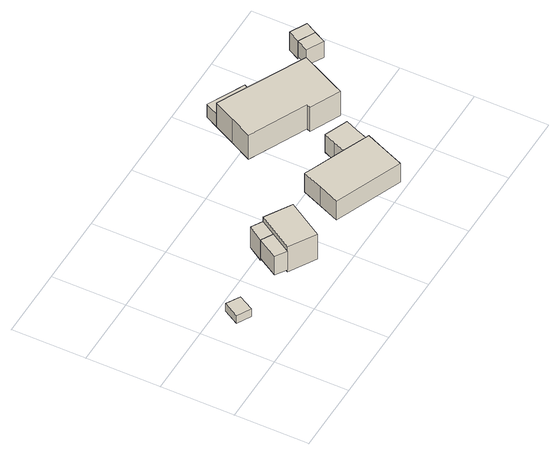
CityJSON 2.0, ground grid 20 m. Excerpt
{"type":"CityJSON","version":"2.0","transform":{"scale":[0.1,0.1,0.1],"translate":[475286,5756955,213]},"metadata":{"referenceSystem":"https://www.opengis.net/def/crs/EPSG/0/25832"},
"CityObjects":{
"building1":{"type":"Building","attributes":{"Gemeindeschluessel":"05711000","BezugspunktDach":"2000","function":"31001_9998","measuredHeight":2.71},"address":[{"country":"Germany","locality":"Bielefeld","thoroughfareNumber":"30","thoroughfareName":"Wöstenfeldweg"}],"geometry":[{"type":"Solid","lod":"1","boundaries":[[[[0,1,2,3]],[[4,5,6,7]],[[4,7,3,2]],[[5,4,2,1]],[[6,5,1,0]],[[7,6,0,3]]]]}]},
"building2":{"type":"Building","attributes":{"Gemeindeschluessel":"05711000","BezugspunktDach":"2000","function":"51009_1610","measuredHeight":7.57},"address":[{"country":"Germany"}],"geometry":[{"type":"Solid","lod":"1","boundaries":[[[[8,9,10,11]],[[12,13,14,15]],[[12,15,11,10]],[[13,12,10,9]],[[14,13,9,8]],[[15,14,8,11]]]]}]},
"building3":{"type":"Building","attributes":{"Gemeindeschluessel":"05711000","function":"31001_1010"},"address":[{"country":"Germany","locality":"Bielefeld","thoroughfareNumber":"30","thoroughfareName":"Wöstenfeldweg"}],"children":["building3-1","building3-2"]},
"building3-1":{"type":"BuildingPart","attributes":{"BezugspunktDach":"2000","measuredHeight":9.82},"parents":["building3"],"geometry":[{"type":"Solid","lod":"1","boundaries":[[[[16,17,18,19]],[[20,21,22,23]],[[20,23,19,18]],[[21,20,18,17]],[[22,21,17,16]],[[23,22,16,19]]]]}]},
"building3-2":{"type":"BuildingPart","attributes":{"BezugspunktDach":"2000","measuredHeight":6.93},"parents":["building3"],"geometry":[{"type":"Solid","lod":"1","boundaries":[[[[24,8,11,25]],[[26,27,28,22]],[[26,22,25,11]],[[27,26,11,8]],[[28,27,8,24]],[[22,28,24,25]]]]}]},
"building4":{"type":"Building","attributes":{"Gemeindeschluessel":"05711000","function":"31001_2720"},"address":[{"country":"Germany","locality":"Bielefeld","thoroughfareNumber":"33","thoroughfareName":"Wöstenfeldweg"}],"children":["building4-1","building4-2"]},
"building4-1":{"type":"BuildingPart","attributes":{"BezugspunktDach":"2000","measuredHeight":8.34},"parents":["building4"],"geometry":[{"type":"Solid","lod":"1","boundaries":[[[[29,30,31,32,33,34,35,36,37]],[[38,39,40,41,42,43,44,45,46]],[[38,46,37,36]],[[39,38,36,35]],[[40,39,35,34]],[[41,40,34,33]],[[42,41,33,32]],[[43,42,32,31]],[[44,43,31,30]],[[45,44,30,29]],[[46,45,29,37]]]]}]},
"building4-2":{"type":"BuildingPart","attributes":{"BezugspunktDach":"2000","measuredHeight":7.77},"parents":["building4"],"geometry":[{"type":"Solid","lod":"1","boundaries":[[[[47,48,49,50,51,52]],[[39,38,53,54,55,56]],[[39,56,52,51]],[[38,39,51,50]],[[53,38,50,49]],[[54,53,49,48]],[[55,54,48,47]],[[56,55,47,52]]]]}]},
"building5":{"type":"Building","attributes":{"Gemeindeschluessel":"05711000","function":"31001_1010"},"address":[{"country":"Germany","locality":"Bielefeld","thoroughfareNumber":"33","thoroughfareName":"Wöstenfeldweg"}],"children":["building5-1","building5-2","building5-3"]},
"building5-1":{"type":"BuildingPart","attributes":{"BezugspunktDach":"2000","measuredHeight":12.36},"parents":["building5"],"geometry":[{"type":"Solid","lod":"1","boundaries":[[[[57,58,59,60,61,62,63,64,65,66]],[[67,68,69,70,71,72,73,74,75,76]],[[67,76,66,65]],[[68,67,65,64]],[[69,68,64,63]],[[70,69,63,62]],[[71,70,62,61]],[[72,71,61,60]],[[73,72,60,59]],[[74,73,59,58]],[[75,74,58,57]],[[76,75,57,66]]]]}]},
"building5-2":{"type":"BuildingPart","attributes":{"BezugspunktDach":"2000","measuredHeight":5.28},"parents":["building5"],"geometry":[{"type":"Solid","lod":"1","boundaries":[[[[77,78,79,80]],[[73,72,81,82]],[[73,82,80,79]],[[72,73,79,78]],[[81,72,78,77]],[[82,81,77,80]]]]}]},
"building5-3":{"type":"BuildingPart","attributes":{"BezugspunktDach":"2000","measuredHeight":5.13},"parents":["building5"],"geometry":[{"type":"Solid","lod":"1","boundaries":[[[[83,84,85,86]],[[75,74,87,88]],[[75,88,86,85]],[[74,75,85,84]],[[87,74,84,83]],[[88,87,83,86]]]]}]},
"building6":{"type":"Building","attributes":{"Gemeindeschluessel":"05711000","BezugspunktDach":"2000","function":"31001_9998","measuredHeight":5.31},"address":[{"country":"Germany","locality":"Bielefeld","thoroughfareNumber":"33","thoroughfareName":"Wöstenfeldweg"}],"geometry":[{"type":"Solid","lod":"1","boundaries":[[[[89,90,91,92]],[[93,94,95,96]],[[93,96,92,91]],[[94,93,91,90]],[[95,94,90,89]],[[96,95,89,92]]]]}]},
"building7":{"type":"Building","attributes":{"Gemeindeschluessel":"05711000","BezugspunktDach":"2000","function":"51009_1610","measuredHeight":6.08},"address":[{"country":"Germany"}],"geometry":[{"type":"Solid","lod":"1","boundaries":[[[[97,89,92,98]],[[99,100,101,102]],[[99,102,98,92]],[[100,99,92,89]],[[101,100,89,97]],[[102,101,97,98]]]]}]}
},
"vertices":[
[32,150,101],[8,107,101],[46,87,101],[69,129,101],[46,87,76],[8,107,76],[32,150,76],[69,129,76],
[239,166,123],[206,111,123],[235,92,123],[270,148,123],[235,92,60],[206,111,60],[239,166,60],[270,148,60],
[295,190,138],[235,92,138],[306,49,138],[366,147,138],[306,49,54],[235,92,54],[295,190,54],[366,147,54],
[265,208,123],[295,190,123],[270,148,54],[239,166,54],[265,208,54],
[512,195,89],[489,140,89],[465,84,89],[648,10,89],[671,65,89],[694,120,89],[687,123,89],[624,149,89],[538,184,89],[624,149,26],[687,123,26],[694,120,26],[671,65,26],[648,10,26],[465,84,26],[489,140,26],[512,195,26],[538,184,26],
[714,189,86],[651,214,86],[637,182,86],[624,149,86],[687,123,86],[700,156,86],[637,182,26],[651,214,26],[714,189,26],[700,156,26],
[845,370,97],[747,418,97],[711,436,97],[612,485,97],[583,427,97],[553,368,97],[708,293,97],[703,283,97],[784,244,97],[817,312,97],[784,244,16],[703,283,16],[708,293,16],[553,368,16],[583,427,16],[612,485,16],[711,436,16],[747,418,16],[845,370,16],[817,312,16],
[630,521,59],[612,485,59],[711,436,59],[729,472,59],[630,521,16],[729,472,16],
[752,428,67],[747,418,67],[845,370,67],[849,380,67],[752,428,16],[849,380,16],
[913,428,64],[896,396,64],[940,372,64],[957,405,64],[940,372,11],[896,396,11],[913,428,11],[957,405,11],
[929,460,64],[974,436,64],[957,405,3],[913,428,3],[929,460,3],[974,436,3]
]}
